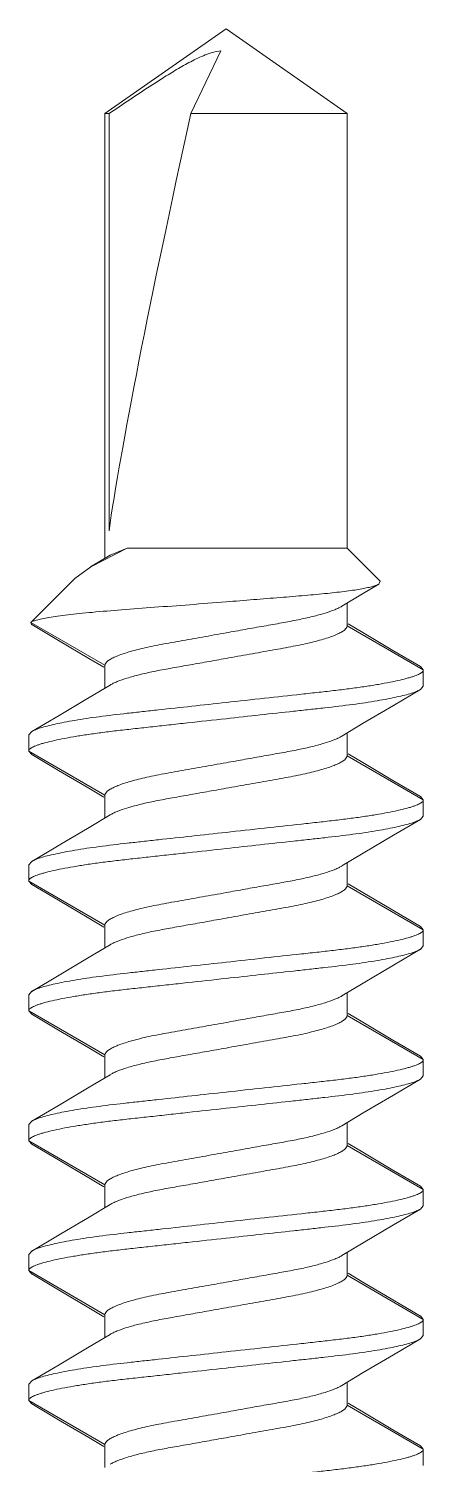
# Model space of a CAD drawing. Header units: inches. Extents: x 14.4 to 54.4, y 6.4 to 13.6.
# Drawn here: x 33.67 to 33.86, y 12.86 to 13.551 of the extents above; entities that cross this region are included whole.
import ezdxf

# ---------------------------------------------------------------- set-up
doc = ezdxf.new("R2010")
doc.units = ezdxf.units.IN
doc.header["$MEASUREMENT"] = 0
doc.linetypes.add('HIDDEN2', pattern=[0.1875, 0.125, -0.0625])
doc.layers.get('0').update_dxf_attribs({"true_color": 0xc2ced6})
doc.layers.add('SUB-BRACKET_HARDWARE', color=7, linetype='HIDDEN2', lineweight=5)

# ---------------------------------------------------------------- blocks, each defined once
blk = doc.blocks.new('SCREW3-085586')
at = {"layer": 'SUB-BRACKET_HARDWARE', "linetype": 'Continuous'}
for p, q in [((51.68515, 33.64759), (51.62687, 33.60678)), ((51.68515, 33.64759), (51.74343, 33.60678)), ((51.66826, 33.60678), (51.68267, 33.63694)), ((51.62687, 33.60678), (51.62687, 33.39273)), ((51.62884, 33.60678), (51.62687, 33.60678)), ((51.62884, 33.60678), (51.62884, 33.40601)), ((51.74343, 33.60678), (51.66826, 33.60678)), ((51.74343, 33.60678), (51.74343, 33.39759)), ((51.63752, 33.39759), (51.62002, 33.38867)), ((51.63752, 33.39759), (51.62932, 33.39425)), ((51.63752, 33.39759), (51.74343, 33.39759)), ((51.74343, 33.39759), (51.75935, 33.38168)), ((51.62002, 33.38867), (51.61232, 33.38304)), ((51.62933, 33.39421), (51.61996, 33.38859)), ((51.61232, 33.38304), (51.59115, 33.36187)), ((51.75881, 33.38035), (51.75935, 33.38168)), ((51.74094, 33.36968), (51.75092, 33.37566)), ((51.75092, 33.37566), (51.75881, 33.38035)), ((51.74343, 33.37117), (51.74343, 33.36019)), ((51.62687, 33.34124), (51.59115, 33.36187)), ((51.59148, 33.36087), (51.59115, 33.36187)), ((51.59147, 33.36087), (51.59158, 33.3608)), ((51.59158, 33.36083), (51.60456, 33.3532)), ((51.75099, 33.35697), (51.74401, 33.36116)), ((51.78015, 33.33899), (51.74343, 33.36019)), ((51.7655, 33.34837), (51.75099, 33.35697)), ((51.60456, 33.3532), (51.61907, 33.3446)), ((51.77873, 33.3406), (51.7655, 33.34837)), ((51.61907, 33.3446), (51.62629, 33.34027)), ((51.62687, 33.34124), (51.62687, 33.33026)), ((51.78015, 33.33899), (51.77873, 33.34063)), ((51.78015, 33.33119), (51.78015, 33.33899)), ((51.62936, 33.33175), (51.61932, 33.32572)), ((51.76575, 33.32195), (51.77873, 33.32958)), ((51.78015, 33.33119), (51.77873, 33.32955)), ((51.61932, 33.32572), (51.6048, 33.31712)), ((51.75124, 33.31335), (51.76575, 33.32195)), ((51.6048, 33.31712), (51.59158, 33.30935)), ((51.74094, 33.30718), (51.75124, 33.31335)), ((51.59015, 33.30774), (51.59158, 33.30938)), ((51.59015, 33.30774), (51.59015, 33.29994)), ((51.74343, 33.30867), (51.74343, 33.29769)), ((51.59015, 33.29994), (51.59158, 33.2983)), ((51.62687, 33.27874), (51.59015, 33.29994)), ((51.75099, 33.29447), (51.74401, 33.29866)), ((51.59158, 33.29833), (51.60456, 33.2907)), ((51.78015, 33.27649), (51.74343, 33.29769)), ((51.7655, 33.28587), (51.75099, 33.29447)), ((51.60456, 33.2907), (51.61907, 33.2821)), ((51.77873, 33.2781), (51.7655, 33.28587)), ((51.61907, 33.2821), (51.62629, 33.27777)), ((51.62687, 33.27874), (51.62687, 33.26776)), ((51.78015, 33.27649), (51.77873, 33.27813)), ((51.78015, 33.26869), (51.78015, 33.27649)), ((51.62936, 33.26925), (51.61932, 33.26322)), ((51.76575, 33.25945), (51.77873, 33.26708)), ((51.78015, 33.26869), (51.77873, 33.26705)), ((51.61932, 33.26322), (51.6048, 33.25462)), ((51.75124, 33.25085), (51.76575, 33.25945)), ((51.6048, 33.25462), (51.59158, 33.24685)), ((51.74094, 33.24468), (51.75124, 33.25085)), ((51.59015, 33.24524), (51.59158, 33.24688)), ((51.59015, 33.24524), (51.59015, 33.23744)), ((51.74343, 33.24617), (51.74343, 33.23519)), ((51.59015, 33.23744), (51.59158, 33.2358)), ((51.62687, 33.21624), (51.59015, 33.23744)), ((51.59158, 33.23583), (51.60456, 33.2282)), ((51.78015, 33.21399), (51.74343, 33.23519)), ((51.75099, 33.23197), (51.74401, 33.23616)), ((51.7655, 33.22337), (51.75099, 33.23197)), ((51.60456, 33.2282), (51.61907, 33.2196)), ((51.77873, 33.2156), (51.7655, 33.22337)), ((51.61907, 33.2196), (51.62629, 33.21527)), ((51.62687, 33.21624), (51.62687, 33.20526)), ((51.78015, 33.21399), (51.77873, 33.21563)), ((51.78015, 33.20619), (51.78015, 33.21399)), ((51.62936, 33.20675), (51.61932, 33.20072)), ((51.76575, 33.19695), (51.77873, 33.20458)), ((51.78015, 33.20619), (51.77873, 33.20455)), ((51.61932, 33.20072), (51.6048, 33.19212)), ((51.75124, 33.18835), (51.76575, 33.19695)), ((51.6048, 33.19212), (51.59158, 33.18435)), ((51.74094, 33.18218), (51.75124, 33.18835)), ((51.59015, 33.18274), (51.59158, 33.18438)), ((51.59015, 33.18274), (51.59015, 33.17494)), ((51.74343, 33.18367), (51.74343, 33.17269)), ((51.59015, 33.17494), (51.59158, 33.1733)), ((51.62687, 33.15374), (51.59015, 33.17494)), ((51.59158, 33.17333), (51.60456, 33.1657)), ((51.78015, 33.15149), (51.74343, 33.17269)), ((51.75099, 33.16947), (51.74401, 33.17366)), ((51.7655, 33.16087), (51.75099, 33.16947)), ((51.60456, 33.1657), (51.61907, 33.1571)), ((51.77873, 33.1531), (51.7655, 33.16087)), ((51.61907, 33.1571), (51.62629, 33.15277)), ((51.62687, 33.15374), (51.62687, 33.14276)), ((51.78015, 33.15149), (51.77873, 33.15313)), ((51.78015, 33.14369), (51.78015, 33.15149)), ((51.62936, 33.14425), (51.61932, 33.13822)), ((51.76575, 33.13445), (51.77873, 33.14208)), ((51.78015, 33.14369), (51.77873, 33.14205)), ((51.61932, 33.13822), (51.6048, 33.12962)), ((51.75124, 33.12585), (51.76575, 33.13445)), ((51.6048, 33.12962), (51.59158, 33.12185)), ((51.74094, 33.11968), (51.75124, 33.12585)), ((51.59015, 33.12024), (51.59158, 33.12188)), ((51.59015, 33.12024), (51.59015, 33.11244)), ((51.74343, 33.12117), (51.74343, 33.11019)), ((51.59015, 33.11244), (51.59158, 33.1108)), ((51.62687, 33.09124), (51.59015, 33.11244)), ((51.59158, 33.11083), (51.60456, 33.1032)), ((51.78015, 33.08899), (51.74343, 33.11019)), ((51.75099, 33.10697), (51.74401, 33.11116)), ((51.7655, 33.09837), (51.75099, 33.10697)), ((51.60456, 33.1032), (51.61907, 33.0946)), ((51.77873, 33.0906), (51.7655, 33.09837)), ((51.61907, 33.0946), (51.62629, 33.09027)), ((51.62687, 33.09124), (51.62687, 33.08026)), ((51.78015, 33.08899), (51.77873, 33.09063)), ((51.78015, 33.08119), (51.78015, 33.08899)), ((51.62936, 33.08175), (51.61932, 33.07572)), ((51.76575, 33.07195), (51.77873, 33.07958)), ((51.78015, 33.08119), (51.77873, 33.07955)), ((51.61932, 33.07572), (51.6048, 33.06712)), ((51.75124, 33.06335), (51.76575, 33.07195)), ((51.6048, 33.06712), (51.59158, 33.05935)), ((51.59015, 33.05774), (51.59158, 33.05938)), ((51.59015, 33.05774), (51.59015, 33.04994)), ((51.74094, 33.05718), (51.75124, 33.06335)), ((51.74343, 33.05867), (51.74343, 33.04769)), ((51.59015, 33.04994), (51.59158, 33.0483)), ((51.62687, 33.02874), (51.59015, 33.04994)), ((51.59158, 33.04833), (51.60456, 33.0407)), ((51.78015, 33.02649), (51.74343, 33.04769)), ((51.75099, 33.04447), (51.74401, 33.04866)), ((51.7655, 33.03587), (51.75099, 33.04447)), ((51.60456, 33.0407), (51.61907, 33.0321)), ((51.77873, 33.0281), (51.7655, 33.03587)), ((51.61907, 33.0321), (51.62629, 33.02777)), ((51.62687, 33.02874), (51.62687, 33.01776)), ((51.78015, 33.02649), (51.77873, 33.02813)), ((51.78015, 33.01869), (51.78015, 33.02649)), ((51.62936, 33.01925), (51.61932, 33.01322)), ((51.76575, 33.00945), (51.77873, 33.01708)), ((51.78015, 33.01869), (51.77873, 33.01705)), ((51.61932, 33.01322), (51.6048, 33.00462)), ((51.75124, 33.00085), (51.76575, 33.00945)), ((51.6048, 33.00462), (51.59158, 32.99685)), ((51.59015, 32.99524), (51.59158, 32.99688)), ((51.59015, 32.99524), (51.59015, 32.98744)), ((51.74094, 32.99468), (51.75124, 33.00085)), ((51.74343, 32.99617), (51.74343, 32.98519)), ((51.59015, 32.98744), (51.59158, 32.9858)), ((51.62687, 32.96624), (51.59015, 32.98744)), ((51.59158, 32.98583), (51.60456, 32.9782)), ((51.78015, 32.96399), (51.74343, 32.98519)), ((51.75099, 32.98197), (51.74401, 32.98616)), ((51.7655, 32.97337), (51.75099, 32.98197)), ((51.60456, 32.9782), (51.61907, 32.9696)), ((51.61907, 32.9696), (51.62629, 32.96527)), ((51.77873, 32.9656), (51.7655, 32.97337)), ((51.62687, 32.96624), (51.62687, 32.95526)), ((51.78015, 32.96399), (51.77873, 32.96563)), ((51.78015, 32.95619), (51.78015, 32.96399))]:
    blk.add_line(p, q, dxfattribs=at)
blk.add_ellipse((51.68515, 33.63594), major_axis=(0.05744, 0.25405), ratio=0.038884, start_param=-4.588576, end_param=-3.572222, dxfattribs=at)
for points, knots in [([(51.68267, 33.63694), (51.68011, 33.63665), (51.67634, 33.63554), (51.6716, 33.63347), (51.66698, 33.63115), (51.66136, 33.62794), (51.65254, 33.62252), (51.64171, 33.61545), (51.63312, 33.60968), (51.62884, 33.60678)], [0, 0, 0, 0, 0.124747, 0.187263, 0.249782, 0.374811, 0.499849, 0.749922, 1, 1, 1, 1]), ([(51.68515, 33.37177), (51.68959, 33.37212), (51.69829, 33.37282), (51.71099, 33.37384), (51.72283, 33.37482), (51.73348, 33.37578), (51.74144, 33.37667), (51.74695, 33.37744), (51.75037, 33.378), (51.75326, 33.37857), (51.75562, 33.37913), (51.75742, 33.37969), (51.75842, 33.38012), (51.75881, 33.38035)], [0, 0, 0, 0, 0.17963, 0.352536, 0.513989, 0.659433, 0.784063, 0.837331, 0.884009, 0.923796, 0.956438, 0.981815, 1, 1, 1, 1]), ([(51.59115, 33.36187), (51.59126, 33.36197), (51.59157, 33.36218), (51.59217, 33.36246), (51.59297, 33.36274), (51.59443, 33.36316), (51.59677, 33.36368), (51.60017, 33.36427), (51.60433, 33.36488), (51.60921, 33.36551), (51.61477, 33.36614), (51.62338, 33.36701), (51.63541, 33.36803), (51.65105, 33.36918), (51.66783, 33.37042), (51.67933, 33.37131), (51.68515, 33.37177)], [0, 0, 0, 0, 0.00489, 0.011777, 0.020739, 0.031786, 0.060085, 0.096557, 0.14104, 0.193181, 0.252437, 0.318246, 0.467132, 0.634703, 0.814869, 1, 1, 1, 1]), ([(51.68515, 33.35686), (51.68824, 33.35742), (51.69433, 33.35852), (51.70329, 33.3601), (51.7118, 33.3616), (51.71964, 33.36307), (51.72659, 33.36459), (51.73249, 33.36618), (51.73666, 33.36761), (51.73934, 33.36878), (51.74045, 33.36936), (51.74094, 33.36966)], [0, 0, 0, 0, 0.163761, 0.323587, 0.475293, 0.615265, 0.740193, 0.847317, 0.93442, 0.969948, 1, 1, 1, 1]), ([(51.62687, 33.34124), (51.62687, 33.34196), (51.62764, 33.34285), (51.62864, 33.34362), (51.62974, 33.34432), (51.63144, 33.34519), (51.63389, 33.34619), (51.63683, 33.3472), (51.64022, 33.3482), (51.64405, 33.34919), (51.64828, 33.35016), (51.65287, 33.35108), (51.65777, 33.35198), (51.66478, 33.35323), (51.67394, 33.35486), (51.68137, 33.35618), (51.68515, 33.35686)], [0, 0, 0, 0, 0.035498, 0.048474, 0.063325, 0.098788, 0.141982, 0.192728, 0.250682, 0.315413, 0.386372, 0.462976, 0.54456, 0.630399, 0.811708, 1, 1, 1, 1]), ([(51.74343, 33.36019), (51.74343, 33.35946), (51.74267, 33.35858), (51.74166, 33.35781), (51.74057, 33.35711), (51.73886, 33.35624), (51.73642, 33.35524), (51.73348, 33.35423), (51.73008, 33.35323), (51.72625, 33.35224), (51.72203, 33.35127), (51.71744, 33.35035), (51.71254, 33.34945), (51.70553, 33.3482), (51.69637, 33.34657), (51.68894, 33.34524), (51.68515, 33.34456)], [0, 0, 0, 0, 0.035498, 0.048473, 0.063325, 0.098788, 0.141982, 0.192728, 0.250682, 0.315413, 0.386372, 0.462975, 0.54456, 0.630399, 0.811708, 1, 1, 1, 1]), ([(51.62936, 33.33176), (51.62986, 33.33205), (51.63097, 33.33264), (51.63364, 33.33382), (51.63781, 33.33524), (51.64371, 33.33684), (51.65067, 33.33837), (51.65851, 33.33983), (51.66702, 33.34133), (51.67597, 33.34291), (51.68207, 33.34401), (51.68515, 33.34456)], [0, 0, 0, 0, 0.030085, 0.065638, 0.152728, 0.259843, 0.384768, 0.524736, 0.676447, 0.836264, 1, 1, 1, 1]), ([(51.68515, 33.32336), (51.69133, 33.32405), (51.70344, 33.32537), (51.71837, 33.327), (51.72979, 33.32825), (51.73777, 33.32915), (51.74524, 33.33007), (51.75213, 33.33103), (51.75837, 33.33202), (51.7639, 33.33303), (51.76868, 33.33404), (51.77217, 33.33491), (51.77453, 33.33561), (51.776, 33.33611), (51.77725, 33.3366), (51.77827, 33.33708), (51.77908, 33.33756), (51.77967, 33.33802), (51.78005, 33.33849), (51.78015, 33.33884), (51.78015, 33.33899)], [0, 0, 0, 0, 0.191926, 0.376594, 0.463938, 0.546872, 0.624622, 0.69646, 0.761742, 0.819858, 0.870312, 0.912669, 0.930712, 0.946635, 0.960426, 0.972091, 0.981675, 0.989299, 0.995219, 1, 1, 1, 1]), ([(51.77873, 33.32955), (51.77816, 33.32922), (51.77675, 33.32857), (51.77426, 33.3277), (51.77109, 33.32682), (51.76727, 33.32593), (51.76283, 33.32503), (51.75577, 33.32377), (51.74567, 33.32228), (51.73476, 33.32101), (51.72523, 33.31996), (51.71488, 33.31882), (51.70149, 33.31736), (51.69065, 33.31617), (51.68515, 33.31556)], [0, 0, 0, 0, 0.020948, 0.048787, 0.083488, 0.124911, 0.172786, 0.226791, 0.351632, 0.495834, 0.573894, 0.655173, 0.824996, 1, 1, 1, 1]), ([(51.59158, 33.30937), (51.59215, 33.30971), (51.59356, 33.31036), (51.59605, 33.31122), (51.59922, 33.31211), (51.60304, 33.313), (51.60748, 33.3139), (51.61453, 33.31516), (51.62464, 33.31665), (51.63554, 33.31792), (51.64508, 33.31897), (51.65542, 33.32011), (51.66882, 33.32157), (51.67965, 33.32276), (51.68515, 33.32336)], [0, 0, 0, 0, 0.020948, 0.048787, 0.083489, 0.124912, 0.172787, 0.226792, 0.351633, 0.495836, 0.573896, 0.655174, 0.824996, 1, 1, 1, 1]), ([(51.68515, 33.31556), (51.67898, 33.31488), (51.66979, 33.31388), (51.65767, 33.31255), (51.64892, 33.31159), (51.64051, 33.31067), (51.63254, 33.30978), (51.62507, 33.30886), (51.61818, 33.3079), (51.61194, 33.3069), (51.6064, 33.3059), (51.60162, 33.30489), (51.59814, 33.30402), (51.59577, 33.30331), (51.59431, 33.30282), (51.59306, 33.30233), (51.59203, 33.30185), (51.59122, 33.30137), (51.59063, 33.30091), (51.59025, 33.30044), (51.59015, 33.30009), (51.59015, 33.29994)], [0, 0, 0, 0, 0.191926, 0.285649, 0.376598, 0.463942, 0.546875, 0.624623, 0.696462, 0.761746, 0.819863, 0.870316, 0.912672, 0.930715, 0.946638, 0.960429, 0.972093, 0.981677, 0.9893, 0.99522, 1, 1, 1, 1]), ([(51.68515, 33.29436), (51.68824, 33.29492), (51.69433, 33.29601), (51.70329, 33.2976), (51.7118, 33.29912), (51.71964, 33.30055), (51.7266, 33.30208), (51.73249, 33.30369), (51.73666, 33.30511), (51.73934, 33.30628), (51.74045, 33.30686), (51.74094, 33.30716)], [0, 0, 0, 0, 0.163751, 0.323578, 0.475301, 0.615268, 0.740207, 0.847348, 0.934421, 0.969943, 1, 1, 1, 1]), ([(51.62687, 33.27874), (51.62687, 33.27946), (51.62764, 33.28035), (51.62864, 33.28112), (51.62974, 33.28182), (51.63144, 33.28269), (51.63389, 33.28369), (51.63683, 33.2847), (51.64022, 33.2857), (51.64405, 33.28669), (51.64828, 33.28766), (51.65287, 33.28858), (51.65777, 33.28948), (51.66478, 33.29073), (51.67394, 33.29236), (51.68137, 33.29368), (51.68515, 33.29436)], [0, 0, 0, 0, 0.0355, 0.048476, 0.063327, 0.09879, 0.141984, 0.19273, 0.250683, 0.315414, 0.386374, 0.462977, 0.544561, 0.6304, 0.811708, 1, 1, 1, 1]), ([(51.74343, 33.29769), (51.74343, 33.29696), (51.74267, 33.29608), (51.74166, 33.29531), (51.74057, 33.29461), (51.73886, 33.29374), (51.73642, 33.29274), (51.73348, 33.29173), (51.73008, 33.29073), (51.72625, 33.28974), (51.72203, 33.28877), (51.71744, 33.28785), (51.71254, 33.28695), (51.70553, 33.2857), (51.69637, 33.28407), (51.68894, 33.28274), (51.68515, 33.28206)], [0, 0, 0, 0, 0.035498, 0.048473, 0.063325, 0.098788, 0.141982, 0.192728, 0.250682, 0.315413, 0.386372, 0.462975, 0.54456, 0.630399, 0.811708, 1, 1, 1, 1]), ([(51.62936, 33.26926), (51.62986, 33.26955), (51.63097, 33.27014), (51.63364, 33.27132), (51.63781, 33.27274), (51.64371, 33.27434), (51.65067, 33.27587), (51.65851, 33.27733), (51.66702, 33.27883), (51.67597, 33.28041), (51.68207, 33.28151), (51.68515, 33.28206)], [0, 0, 0, 0, 0.030085, 0.065638, 0.152728, 0.259843, 0.384768, 0.524736, 0.676447, 0.836264, 1, 1, 1, 1]), ([(51.68515, 33.26086), (51.69133, 33.26155), (51.70344, 33.26287), (51.71837, 33.2645), (51.72979, 33.26575), (51.73777, 33.26665), (51.74524, 33.26757), (51.75213, 33.26853), (51.75837, 33.26952), (51.7639, 33.27053), (51.76868, 33.27154), (51.77217, 33.27241), (51.77453, 33.27311), (51.776, 33.27361), (51.77725, 33.2741), (51.77827, 33.27458), (51.77908, 33.27506), (51.77967, 33.27552), (51.78005, 33.27599), (51.78015, 33.27634), (51.78015, 33.27649)], [0, 0, 0, 0, 0.191926, 0.376594, 0.463938, 0.546872, 0.624622, 0.69646, 0.761742, 0.819858, 0.870312, 0.912669, 0.930712, 0.946635, 0.960426, 0.972091, 0.981675, 0.989299, 0.995219, 1, 1, 1, 1]), ([(51.77873, 33.26705), (51.77816, 33.26672), (51.77675, 33.26607), (51.77426, 33.2652), (51.77109, 33.26432), (51.76727, 33.26343), (51.76283, 33.26253), (51.75577, 33.26127), (51.74567, 33.25978), (51.73476, 33.25851), (51.72523, 33.25746), (51.71488, 33.25632), (51.70149, 33.25486), (51.69065, 33.25367), (51.68515, 33.25306)], [0, 0, 0, 0, 0.020948, 0.048787, 0.083488, 0.124911, 0.172786, 0.226791, 0.351632, 0.495834, 0.573894, 0.655173, 0.824996, 1, 1, 1, 1]), ([(51.59158, 33.24687), (51.59215, 33.24721), (51.59356, 33.24786), (51.59605, 33.24872), (51.59922, 33.24961), (51.60304, 33.2505), (51.60748, 33.2514), (51.61453, 33.25266), (51.62464, 33.25415), (51.63554, 33.25542), (51.64508, 33.25647), (51.65542, 33.25761), (51.66882, 33.25907), (51.67965, 33.26026), (51.68515, 33.26086)], [0, 0, 0, 0, 0.020948, 0.048787, 0.083489, 0.124912, 0.172787, 0.226792, 0.351633, 0.495836, 0.573896, 0.655174, 0.824996, 1, 1, 1, 1]), ([(51.68515, 33.25306), (51.67898, 33.25238), (51.66979, 33.25138), (51.65767, 33.25005), (51.64892, 33.24909), (51.64051, 33.24817), (51.63254, 33.24728), (51.62507, 33.24636), (51.61818, 33.2454), (51.61194, 33.2444), (51.6064, 33.2434), (51.60162, 33.24239), (51.59814, 33.24152), (51.59577, 33.24081), (51.59431, 33.24032), (51.59306, 33.23983), (51.59203, 33.23935), (51.59122, 33.23887), (51.59063, 33.23841), (51.59025, 33.23794), (51.59015, 33.23759), (51.59015, 33.23744)], [0, 0, 0, 0, 0.191926, 0.285649, 0.376598, 0.463942, 0.546875, 0.624623, 0.696462, 0.761746, 0.819863, 0.870316, 0.912672, 0.930715, 0.946638, 0.960429, 0.972093, 0.981677, 0.9893, 0.99522, 1, 1, 1, 1]), ([(51.68515, 33.23186), (51.68824, 33.23242), (51.69433, 33.23351), (51.70329, 33.2351), (51.7118, 33.23662), (51.71964, 33.23805), (51.7266, 33.23958), (51.73249, 33.24119), (51.73666, 33.24261), (51.73934, 33.24378), (51.74045, 33.24436), (51.74094, 33.24466)], [0, 0, 0, 0, 0.163751, 0.323578, 0.475301, 0.615268, 0.740207, 0.847348, 0.934421, 0.969943, 1, 1, 1, 1]), ([(51.62687, 33.21624), (51.62687, 33.21696), (51.62764, 33.21785), (51.62864, 33.21862), (51.62974, 33.21932), (51.63144, 33.22019), (51.63389, 33.22119), (51.63683, 33.2222), (51.64022, 33.2232), (51.64405, 33.22419), (51.64828, 33.22516), (51.65287, 33.22608), (51.65777, 33.22698), (51.66478, 33.22823), (51.67394, 33.22986), (51.68137, 33.23118), (51.68515, 33.23186)], [0, 0, 0, 0, 0.0355, 0.048476, 0.063327, 0.09879, 0.141984, 0.19273, 0.250683, 0.315414, 0.386374, 0.462977, 0.544561, 0.6304, 0.811708, 1, 1, 1, 1]), ([(51.74343, 33.23519), (51.74343, 33.23446), (51.74267, 33.23358), (51.74166, 33.23281), (51.74057, 33.23211), (51.73886, 33.23124), (51.73642, 33.23024), (51.73348, 33.22923), (51.73008, 33.22823), (51.72625, 33.22724), (51.72203, 33.22627), (51.71744, 33.22535), (51.71254, 33.22445), (51.70553, 33.2232), (51.69637, 33.22157), (51.68894, 33.22024), (51.68515, 33.21956)], [0, 0, 0, 0, 0.035498, 0.048473, 0.063325, 0.098788, 0.141982, 0.192728, 0.250682, 0.315413, 0.386372, 0.462975, 0.54456, 0.630399, 0.811708, 1, 1, 1, 1]), ([(51.62936, 33.20676), (51.62986, 33.20705), (51.63097, 33.20764), (51.63364, 33.20882), (51.63781, 33.21024), (51.64371, 33.21184), (51.65067, 33.21337), (51.65851, 33.21483), (51.66702, 33.21633), (51.67597, 33.21791), (51.68207, 33.21901), (51.68515, 33.21956)], [0, 0, 0, 0, 0.030085, 0.065638, 0.152728, 0.259843, 0.384768, 0.524736, 0.676447, 0.836264, 1, 1, 1, 1]), ([(51.68515, 33.19836), (51.69133, 33.19905), (51.70344, 33.20037), (51.71837, 33.202), (51.72979, 33.20325), (51.73777, 33.20415), (51.74524, 33.20507), (51.75213, 33.20603), (51.75837, 33.20702), (51.7639, 33.20803), (51.76868, 33.20904), (51.77217, 33.20991), (51.77453, 33.21061), (51.776, 33.21111), (51.77725, 33.2116), (51.77827, 33.21208), (51.77908, 33.21256), (51.77967, 33.21302), (51.78005, 33.21349), (51.78015, 33.21384), (51.78015, 33.21399)], [0, 0, 0, 0, 0.191926, 0.376594, 0.463938, 0.546872, 0.624622, 0.69646, 0.761742, 0.819858, 0.870312, 0.912669, 0.930712, 0.946635, 0.960426, 0.972091, 0.981675, 0.989299, 0.995219, 1, 1, 1, 1]), ([(51.77873, 33.20455), (51.77816, 33.20422), (51.77675, 33.20357), (51.77426, 33.2027), (51.77109, 33.20182), (51.76727, 33.20093), (51.76283, 33.20003), (51.75577, 33.19877), (51.74567, 33.19728), (51.73476, 33.19601), (51.72523, 33.19496), (51.71488, 33.19382), (51.70149, 33.19236), (51.69065, 33.19117), (51.68515, 33.19056)], [0, 0, 0, 0, 0.020948, 0.048787, 0.083488, 0.124911, 0.172786, 0.226791, 0.351632, 0.495834, 0.573894, 0.655173, 0.824996, 1, 1, 1, 1]), ([(51.59158, 33.18437), (51.59215, 33.18471), (51.59356, 33.18536), (51.59605, 33.18622), (51.59922, 33.18711), (51.60304, 33.188), (51.60748, 33.1889), (51.61453, 33.19016), (51.62464, 33.19165), (51.63554, 33.19292), (51.64508, 33.19397), (51.65542, 33.19511), (51.66882, 33.19657), (51.67965, 33.19776), (51.68515, 33.19836)], [0, 0, 0, 0, 0.020948, 0.048787, 0.083489, 0.124912, 0.172787, 0.226792, 0.351633, 0.495836, 0.573896, 0.655174, 0.824996, 1, 1, 1, 1]), ([(51.68515, 33.19056), (51.67898, 33.18988), (51.66979, 33.18888), (51.65767, 33.18755), (51.64892, 33.18659), (51.64051, 33.18567), (51.63254, 33.18478), (51.62507, 33.18386), (51.61818, 33.1829), (51.61194, 33.1819), (51.6064, 33.1809), (51.60162, 33.17989), (51.59814, 33.17902), (51.59577, 33.17831), (51.59431, 33.17782), (51.59306, 33.17733), (51.59203, 33.17685), (51.59122, 33.17637), (51.59063, 33.17591), (51.59025, 33.17544), (51.59015, 33.17509), (51.59015, 33.17494)], [0, 0, 0, 0, 0.191926, 0.285649, 0.376598, 0.463942, 0.546875, 0.624623, 0.696462, 0.761746, 0.819863, 0.870316, 0.912672, 0.930715, 0.946638, 0.960429, 0.972093, 0.981677, 0.9893, 0.99522, 1, 1, 1, 1]), ([(51.68515, 33.16936), (51.68824, 33.16992), (51.69433, 33.17101), (51.70329, 33.1726), (51.7118, 33.17412), (51.71964, 33.17555), (51.7266, 33.17708), (51.73249, 33.17869), (51.73666, 33.18011), (51.73934, 33.18128), (51.74045, 33.18186), (51.74094, 33.18216)], [0, 0, 0, 0, 0.163751, 0.323578, 0.475301, 0.615268, 0.740207, 0.847348, 0.934421, 0.969943, 1, 1, 1, 1]), ([(51.62687, 33.15374), (51.62687, 33.15446), (51.62764, 33.15535), (51.62864, 33.15612), (51.62974, 33.15682), (51.63144, 33.15769), (51.63389, 33.15869), (51.63683, 33.1597), (51.64022, 33.1607), (51.64405, 33.16169), (51.64828, 33.16266), (51.65287, 33.16358), (51.65777, 33.16448), (51.66478, 33.16573), (51.67394, 33.16736), (51.68137, 33.16868), (51.68515, 33.16936)], [0, 0, 0, 0, 0.0355, 0.048476, 0.063327, 0.09879, 0.141984, 0.19273, 0.250683, 0.315414, 0.386374, 0.462977, 0.544561, 0.6304, 0.811708, 1, 1, 1, 1]), ([(51.74343, 33.17269), (51.74343, 33.17196), (51.74267, 33.17108), (51.74166, 33.17031), (51.74057, 33.16961), (51.73886, 33.16874), (51.73642, 33.16774), (51.73348, 33.16673), (51.73008, 33.16573), (51.72625, 33.16474), (51.72203, 33.16377), (51.71744, 33.16285), (51.71254, 33.16195), (51.70553, 33.1607), (51.69637, 33.15907), (51.68894, 33.15774), (51.68515, 33.15706)], [0, 0, 0, 0, 0.035498, 0.048473, 0.063325, 0.098788, 0.141982, 0.192728, 0.250682, 0.315413, 0.386372, 0.462975, 0.54456, 0.630399, 0.811708, 1, 1, 1, 1]), ([(51.62936, 33.14426), (51.62986, 33.14455), (51.63097, 33.14514), (51.63364, 33.14632), (51.63781, 33.14774), (51.64371, 33.14934), (51.65067, 33.15087), (51.65851, 33.15233), (51.66702, 33.15383), (51.67597, 33.15541), (51.68207, 33.15651), (51.68515, 33.15706)], [0, 0, 0, 0, 0.030085, 0.065638, 0.152728, 0.259843, 0.384768, 0.524736, 0.676447, 0.836264, 1, 1, 1, 1]), ([(51.68515, 33.13586), (51.69133, 33.13655), (51.70344, 33.13787), (51.71837, 33.1395), (51.72979, 33.14075), (51.73777, 33.14165), (51.74524, 33.14257), (51.75213, 33.14353), (51.75837, 33.14452), (51.7639, 33.14553), (51.76868, 33.14654), (51.77217, 33.14741), (51.77453, 33.14811), (51.776, 33.14861), (51.77725, 33.1491), (51.77827, 33.14958), (51.77908, 33.15006), (51.77967, 33.15052), (51.78005, 33.15099), (51.78015, 33.15134), (51.78015, 33.15149)], [0, 0, 0, 0, 0.191926, 0.376594, 0.463938, 0.546872, 0.624622, 0.69646, 0.761742, 0.819858, 0.870312, 0.912669, 0.930712, 0.946635, 0.960426, 0.972091, 0.981675, 0.989299, 0.995219, 1, 1, 1, 1]), ([(51.77873, 33.14205), (51.77816, 33.14172), (51.77675, 33.14107), (51.77426, 33.1402), (51.77109, 33.13932), (51.76727, 33.13843), (51.76283, 33.13753), (51.75577, 33.13627), (51.74567, 33.13478), (51.73476, 33.13351), (51.72523, 33.13246), (51.71488, 33.13132), (51.70149, 33.12986), (51.69065, 33.12867), (51.68515, 33.12806)], [0, 0, 0, 0, 0.020948, 0.048787, 0.083488, 0.124911, 0.172786, 0.226791, 0.351632, 0.495834, 0.573894, 0.655173, 0.824996, 1, 1, 1, 1]), ([(51.59158, 33.12187), (51.59215, 33.12221), (51.59356, 33.12286), (51.59605, 33.12372), (51.59922, 33.12461), (51.60304, 33.1255), (51.60748, 33.1264), (51.61453, 33.12766), (51.62464, 33.12915), (51.63554, 33.13042), (51.64508, 33.13147), (51.65542, 33.13261), (51.66882, 33.13407), (51.67965, 33.13526), (51.68515, 33.13586)], [0, 0, 0, 0, 0.020948, 0.048787, 0.083489, 0.124912, 0.172787, 0.226792, 0.351633, 0.495836, 0.573896, 0.655174, 0.824996, 1, 1, 1, 1]), ([(51.68515, 33.12806), (51.67898, 33.12738), (51.66979, 33.12638), (51.65767, 33.12505), (51.64892, 33.12409), (51.64051, 33.12317), (51.63254, 33.12228), (51.62507, 33.12136), (51.61818, 33.1204), (51.61194, 33.1194), (51.6064, 33.1184), (51.60162, 33.11739), (51.59814, 33.11652), (51.59577, 33.11581), (51.59431, 33.11532), (51.59306, 33.11483), (51.59203, 33.11435), (51.59122, 33.11387), (51.59063, 33.11341), (51.59025, 33.11294), (51.59015, 33.11259), (51.59015, 33.11244)], [0, 0, 0, 0, 0.191926, 0.285649, 0.376598, 0.463942, 0.546875, 0.624623, 0.696462, 0.761746, 0.819863, 0.870316, 0.912672, 0.930715, 0.946638, 0.960429, 0.972093, 0.981677, 0.9893, 0.99522, 1, 1, 1, 1]), ([(51.68515, 33.10686), (51.68824, 33.10742), (51.69433, 33.10851), (51.70329, 33.1101), (51.7118, 33.11162), (51.71964, 33.11305), (51.7266, 33.11458), (51.73249, 33.11619), (51.73666, 33.11761), (51.73934, 33.11878), (51.74045, 33.11936), (51.74094, 33.11966)], [0, 0, 0, 0, 0.163751, 0.323578, 0.475301, 0.615268, 0.740207, 0.847348, 0.934421, 0.969943, 1, 1, 1, 1]), ([(51.62687, 33.09124), (51.62687, 33.09196), (51.62764, 33.09285), (51.62864, 33.09362), (51.62974, 33.09432), (51.63144, 33.09519), (51.63389, 33.09619), (51.63683, 33.0972), (51.64022, 33.0982), (51.64405, 33.09919), (51.64828, 33.10016), (51.65287, 33.10108), (51.65777, 33.10198), (51.66478, 33.10323), (51.67394, 33.10486), (51.68137, 33.10618), (51.68515, 33.10686)], [0, 0, 0, 0, 0.0355, 0.048476, 0.063327, 0.09879, 0.141984, 0.19273, 0.250683, 0.315414, 0.386374, 0.462977, 0.544561, 0.6304, 0.811708, 1, 1, 1, 1]), ([(51.74343, 33.11019), (51.74343, 33.10946), (51.74267, 33.10858), (51.74166, 33.10781), (51.74057, 33.10711), (51.73886, 33.10624), (51.73642, 33.10524), (51.73348, 33.10423), (51.73008, 33.10323), (51.72625, 33.10224), (51.72203, 33.10127), (51.71744, 33.10035), (51.71254, 33.09945), (51.70553, 33.0982), (51.69637, 33.09657), (51.68894, 33.09524), (51.68515, 33.09456)], [0, 0, 0, 0, 0.035498, 0.048473, 0.063325, 0.098788, 0.141982, 0.192728, 0.250682, 0.315413, 0.386372, 0.462975, 0.54456, 0.630399, 0.811708, 1, 1, 1, 1]), ([(51.62936, 33.08176), (51.62986, 33.08205), (51.63097, 33.08264), (51.63364, 33.08382), (51.63781, 33.08524), (51.64371, 33.08684), (51.65067, 33.08837), (51.65851, 33.08983), (51.66702, 33.09133), (51.67597, 33.09291), (51.68207, 33.09401), (51.68515, 33.09456)], [0, 0, 0, 0, 0.030085, 0.065638, 0.152728, 0.259843, 0.384768, 0.524736, 0.676447, 0.836264, 1, 1, 1, 1]), ([(51.68515, 33.07336), (51.69133, 33.07405), (51.70344, 33.07537), (51.71837, 33.077), (51.72979, 33.07825), (51.73777, 33.07915), (51.74524, 33.08007), (51.75213, 33.08103), (51.75837, 33.08202), (51.7639, 33.08303), (51.76868, 33.08404), (51.77217, 33.08491), (51.77453, 33.08561), (51.776, 33.08611), (51.77725, 33.0866), (51.77827, 33.08708), (51.77908, 33.08756), (51.77967, 33.08802), (51.78005, 33.08849), (51.78015, 33.08884), (51.78015, 33.08899)], [0, 0, 0, 0, 0.191926, 0.376594, 0.463938, 0.546872, 0.624622, 0.69646, 0.761742, 0.819858, 0.870312, 0.912669, 0.930712, 0.946635, 0.960426, 0.972091, 0.981675, 0.989299, 0.995219, 1, 1, 1, 1]), ([(51.77873, 33.07955), (51.77816, 33.07922), (51.77675, 33.07857), (51.77426, 33.0777), (51.77109, 33.07682), (51.76727, 33.07593), (51.76283, 33.07503), (51.75577, 33.07377), (51.74567, 33.07228), (51.73476, 33.07101), (51.72523, 33.06996), (51.71488, 33.06882), (51.70149, 33.06736), (51.69065, 33.06617), (51.68515, 33.06556)], [0, 0, 0, 0, 0.020948, 0.048787, 0.083488, 0.124911, 0.172786, 0.226791, 0.351632, 0.495834, 0.573894, 0.655173, 0.824996, 1, 1, 1, 1]), ([(51.59158, 33.05937), (51.59215, 33.05971), (51.59356, 33.06036), (51.59605, 33.06122), (51.59922, 33.06211), (51.60304, 33.063), (51.60748, 33.0639), (51.61453, 33.06516), (51.62464, 33.06665), (51.63554, 33.06792), (51.64508, 33.06897), (51.65542, 33.07011), (51.66882, 33.07157), (51.67965, 33.07276), (51.68515, 33.07336)], [0, 0, 0, 0, 0.020948, 0.048787, 0.083489, 0.124912, 0.172787, 0.226792, 0.351633, 0.495836, 0.573896, 0.655174, 0.824996, 1, 1, 1, 1]), ([(51.68515, 33.06556), (51.67898, 33.06488), (51.66979, 33.06388), (51.65767, 33.06255), (51.64892, 33.06159), (51.64051, 33.06067), (51.63254, 33.05978), (51.62507, 33.05886), (51.61818, 33.0579), (51.61194, 33.0569), (51.6064, 33.0559), (51.60162, 33.05489), (51.59814, 33.05402), (51.59577, 33.05331), (51.59431, 33.05282), (51.59306, 33.05233), (51.59203, 33.05185), (51.59122, 33.05137), (51.59063, 33.05091), (51.59025, 33.05044), (51.59015, 33.05009), (51.59015, 33.04994)], [0, 0, 0, 0, 0.191926, 0.285649, 0.376598, 0.463942, 0.546875, 0.624623, 0.696462, 0.761746, 0.819863, 0.870316, 0.912672, 0.930715, 0.946638, 0.960429, 0.972093, 0.981677, 0.9893, 0.99522, 1, 1, 1, 1]), ([(51.68515, 33.04436), (51.68824, 33.04492), (51.69433, 33.04601), (51.70329, 33.0476), (51.7118, 33.04912), (51.71964, 33.05055), (51.7266, 33.05208), (51.73249, 33.05369), (51.73666, 33.05511), (51.73934, 33.05628), (51.74045, 33.05686), (51.74094, 33.05716)], [0, 0, 0, 0, 0.163751, 0.323578, 0.475301, 0.615268, 0.740207, 0.847348, 0.934421, 0.969943, 1, 1, 1, 1]), ([(51.62687, 33.02874), (51.62687, 33.02946), (51.62764, 33.03035), (51.62864, 33.03112), (51.62974, 33.03182), (51.63144, 33.03269), (51.63389, 33.03369), (51.63683, 33.0347), (51.64022, 33.0357), (51.64405, 33.03669), (51.64828, 33.03766), (51.65287, 33.03858), (51.65777, 33.03948), (51.66478, 33.04073), (51.67394, 33.04236), (51.68137, 33.04368), (51.68515, 33.04436)], [0, 0, 0, 0, 0.0355, 0.048476, 0.063327, 0.09879, 0.141984, 0.19273, 0.250683, 0.315414, 0.386374, 0.462977, 0.544561, 0.6304, 0.811708, 1, 1, 1, 1]), ([(51.74343, 33.04769), (51.74343, 33.04696), (51.74267, 33.04608), (51.74166, 33.04531), (51.74057, 33.04461), (51.73886, 33.04374), (51.73642, 33.04274), (51.73348, 33.04173), (51.73008, 33.04073), (51.72625, 33.03974), (51.72203, 33.03877), (51.71744, 33.03785), (51.71254, 33.03695), (51.70553, 33.0357), (51.69637, 33.03407), (51.68894, 33.03274), (51.68515, 33.03206)], [0, 0, 0, 0, 0.035498, 0.048473, 0.063325, 0.098788, 0.141982, 0.192728, 0.250682, 0.315413, 0.386372, 0.462975, 0.54456, 0.630399, 0.811708, 1, 1, 1, 1]), ([(51.62936, 33.01926), (51.62986, 33.01955), (51.63097, 33.02014), (51.63364, 33.02132), (51.63781, 33.02274), (51.64371, 33.02434), (51.65067, 33.02587), (51.65851, 33.02733), (51.66702, 33.02883), (51.67597, 33.03041), (51.68207, 33.03151), (51.68515, 33.03206)], [0, 0, 0, 0, 0.030085, 0.065638, 0.152728, 0.259843, 0.384768, 0.524736, 0.676447, 0.836264, 1, 1, 1, 1]), ([(51.68515, 33.01086), (51.69133, 33.01155), (51.70344, 33.01287), (51.71837, 33.0145), (51.72979, 33.01575), (51.73777, 33.01665), (51.74524, 33.01757), (51.75213, 33.01853), (51.75837, 33.01952), (51.7639, 33.02053), (51.76868, 33.02154), (51.77217, 33.02241), (51.77453, 33.02311), (51.776, 33.02361), (51.77725, 33.0241), (51.77827, 33.02458), (51.77908, 33.02506), (51.77967, 33.02552), (51.78005, 33.02599), (51.78015, 33.02634), (51.78015, 33.02649)], [0, 0, 0, 0, 0.191926, 0.376594, 0.463938, 0.546872, 0.624622, 0.69646, 0.761742, 0.819858, 0.870312, 0.912669, 0.930712, 0.946635, 0.960426, 0.972091, 0.981675, 0.989299, 0.995219, 1, 1, 1, 1]), ([(51.77873, 33.01705), (51.77816, 33.01672), (51.77675, 33.01607), (51.77426, 33.0152), (51.77109, 33.01432), (51.76727, 33.01343), (51.76283, 33.01253), (51.75577, 33.01127), (51.74567, 33.00978), (51.73476, 33.00851), (51.72523, 33.00746), (51.71488, 33.00632), (51.70149, 33.00486), (51.69065, 33.00367), (51.68515, 33.00306)], [0, 0, 0, 0, 0.020948, 0.048787, 0.083488, 0.124911, 0.172786, 0.226791, 0.351632, 0.495834, 0.573894, 0.655173, 0.824996, 1, 1, 1, 1]), ([(51.59158, 32.99687), (51.59215, 32.99721), (51.59356, 32.99786), (51.59605, 32.99872), (51.59922, 32.99961), (51.60304, 33.0005), (51.60748, 33.0014), (51.61453, 33.00266), (51.62464, 33.00415), (51.63554, 33.00542), (51.64508, 33.00647), (51.65542, 33.00761), (51.66882, 33.00907), (51.67965, 33.01026), (51.68515, 33.01086)], [0, 0, 0, 0, 0.020948, 0.048787, 0.083489, 0.124912, 0.172787, 0.226792, 0.351633, 0.495836, 0.573896, 0.655174, 0.824996, 1, 1, 1, 1]), ([(51.68515, 33.00306), (51.67898, 33.00238), (51.66979, 33.00138), (51.65767, 33.00005), (51.64892, 32.99909), (51.64051, 32.99817), (51.63254, 32.99728), (51.62507, 32.99636), (51.61818, 32.9954), (51.61194, 32.9944), (51.6064, 32.9934), (51.60162, 32.99239), (51.59814, 32.99152), (51.59577, 32.99081), (51.59431, 32.99032), (51.59306, 32.98983), (51.59203, 32.98935), (51.59122, 32.98887), (51.59063, 32.98841), (51.59025, 32.98794), (51.59015, 32.98759), (51.59015, 32.98744)], [0, 0, 0, 0, 0.191926, 0.285649, 0.376598, 0.463942, 0.546875, 0.624623, 0.696462, 0.761746, 0.819863, 0.870316, 0.912672, 0.930715, 0.946638, 0.960429, 0.972093, 0.981677, 0.9893, 0.99522, 1, 1, 1, 1]), ([(51.68515, 32.98186), (51.68824, 32.98242), (51.69433, 32.98351), (51.70329, 32.9851), (51.7118, 32.98662), (51.71964, 32.98805), (51.7266, 32.98958), (51.73249, 32.99119), (51.73666, 32.99261), (51.73934, 32.99378), (51.74045, 32.99436), (51.74094, 32.99466)], [0, 0, 0, 0, 0.163751, 0.323578, 0.475301, 0.615268, 0.740207, 0.847348, 0.934421, 0.969943, 1, 1, 1, 1]), ([(51.62687, 32.96624), (51.62687, 32.96696), (51.62764, 32.96785), (51.62864, 32.96862), (51.62974, 32.96932), (51.63144, 32.97019), (51.63389, 32.97119), (51.63683, 32.9722), (51.64022, 32.9732), (51.64405, 32.97419), (51.64828, 32.97516), (51.65287, 32.97608), (51.65777, 32.97698), (51.66478, 32.97823), (51.67394, 32.97986), (51.68137, 32.98118), (51.68515, 32.98186)], [0, 0, 0, 0, 0.0355, 0.048476, 0.063327, 0.09879, 0.141984, 0.19273, 0.250683, 0.315414, 0.386374, 0.462977, 0.544561, 0.6304, 0.811708, 1, 1, 1, 1]), ([(51.74343, 32.98519), (51.74343, 32.98446), (51.74267, 32.98358), (51.74166, 32.98281), (51.74057, 32.98211), (51.73886, 32.98124), (51.73642, 32.98024), (51.73348, 32.97923), (51.73008, 32.97823), (51.72625, 32.97724), (51.72203, 32.97627), (51.71744, 32.97535), (51.71254, 32.97445), (51.70553, 32.9732), (51.69637, 32.97157), (51.68894, 32.97024), (51.68515, 32.96956)], [0, 0, 0, 0, 0.035498, 0.048473, 0.063325, 0.098788, 0.141982, 0.192728, 0.250682, 0.315413, 0.386372, 0.462975, 0.54456, 0.630399, 0.811708, 1, 1, 1, 1]), ([(51.62936, 32.95676), (51.62986, 32.95705), (51.63097, 32.95764), (51.63364, 32.95882), (51.63781, 32.96024), (51.64371, 32.96184), (51.65067, 32.96337), (51.65851, 32.96483), (51.66702, 32.96633), (51.67597, 32.96791), (51.68207, 32.96901), (51.68515, 32.96956)], [0, 0, 0, 0, 0.030085, 0.065638, 0.152728, 0.259843, 0.384768, 0.524736, 0.676447, 0.836264, 1, 1, 1, 1]), ([(51.68515, 32.94836), (51.69133, 32.94905), (51.70344, 32.95037), (51.71837, 32.952), (51.72979, 32.95325), (51.73777, 32.95415), (51.74524, 32.95507), (51.75213, 32.95603), (51.75837, 32.95702), (51.7639, 32.95803), (51.76868, 32.95904), (51.77217, 32.95991), (51.77453, 32.96061), (51.776, 32.96111), (51.77725, 32.9616), (51.77827, 32.96208), (51.77908, 32.96256), (51.77967, 32.96302), (51.78005, 32.96349), (51.78015, 32.96384), (51.78015, 32.96399)], [0, 0, 0, 0, 0.191926, 0.376594, 0.463938, 0.546872, 0.624622, 0.69646, 0.761742, 0.819858, 0.870312, 0.912669, 0.930712, 0.946635, 0.960426, 0.972091, 0.981675, 0.989299, 0.995219, 1, 1, 1, 1])]:
    blk.add_open_spline(points, degree=3, knots=knots, dxfattribs=at)
blk = doc.blocks.new('SYSTEM-085586')
blk.add_blockref('SCREW3-085586', (-17.92051, -20.09678))

msp = doc.modelspace()

# ---------------------------------------------------------------- block references
msp.add_blockref('SYSTEM-085586', (0, 0))

doc.saveas('drawing.dxf')
